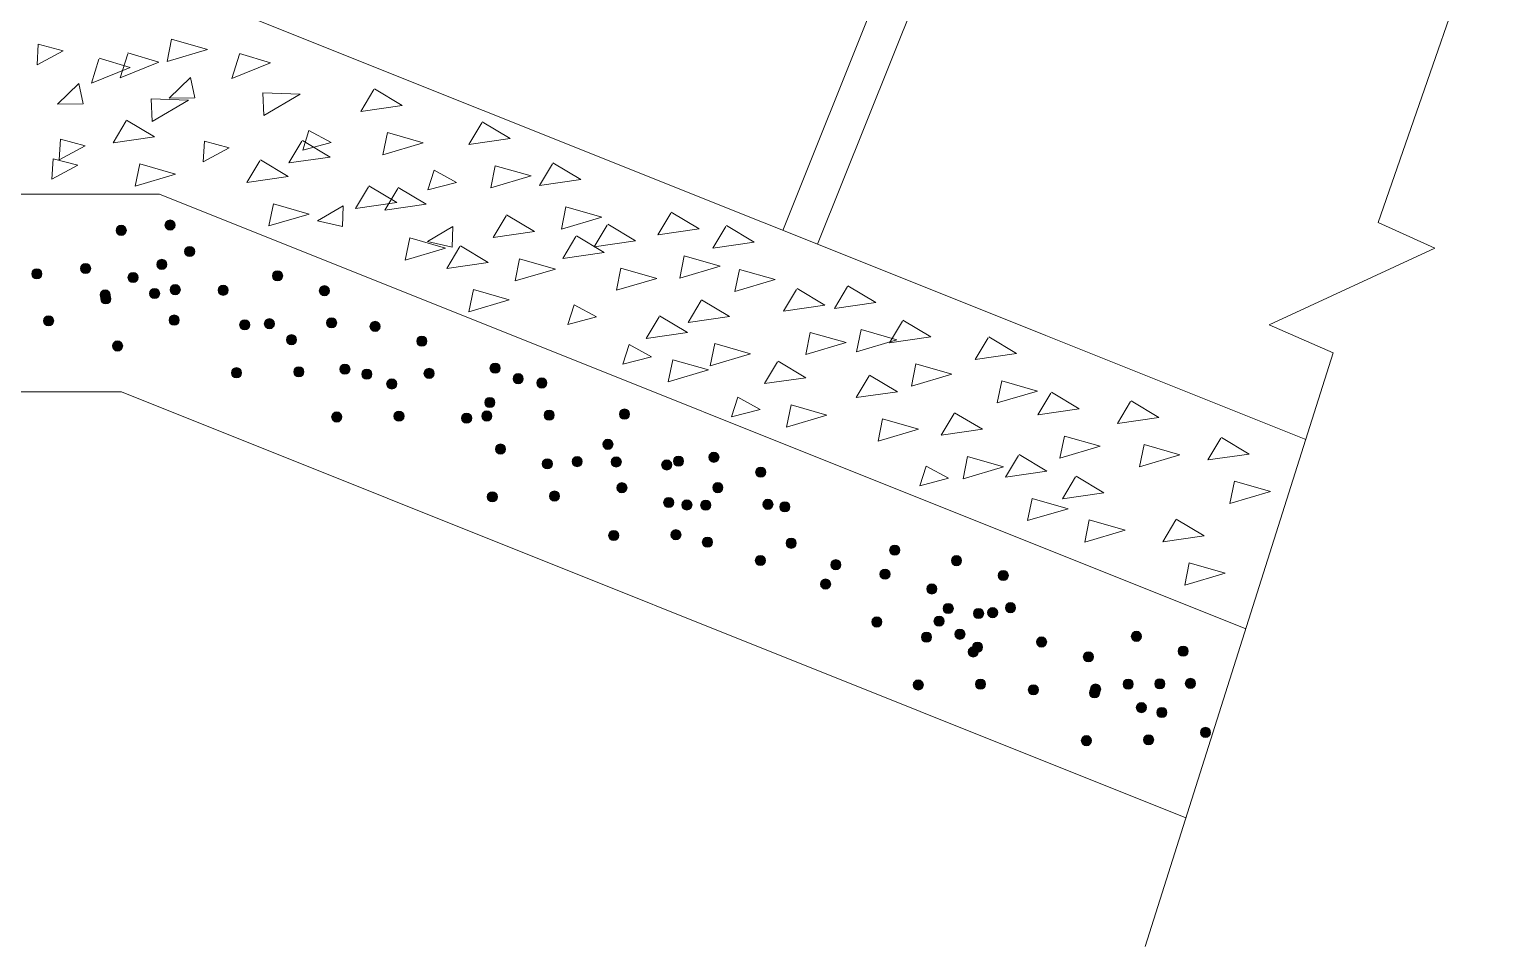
# Model space of a CAD drawing. Header units: inches. Extents: x -885 to 26362, y -28010 to 990.
# Drawn here: x 4202.86 to 4210.33, y -19479.27 to -19474.64 of the extents above; entities that cross this region are included whole.
import ezdxf

# ---------------------------------------------------------------- set-up
doc = ezdxf.new("R2010")
doc.units = ezdxf.units.IN
doc.header["$MEASUREMENT"] = 0
doc.layers.add('LINE', color=7, linetype='Continuous')

msp = doc.modelspace()

# ---------------------------------------------------------------- hatches: boundary and pattern name
at = {"layer": 'LINE', "lineweight": 20, "ltscale": 0.5}
for points in [[(4203.349984, -19475.65437, -1), (4203.298539, -19475.65437, -1)], [(4203.349984, -19475.65437, -1), (4203.298539, -19475.65437, -1)], [(4203.59668, -19475.627469, -1), (4203.545235, -19475.627469, -1)], [(4203.59668, -19475.627469, -1), (4203.545235, -19475.627469, -1)], [(4203.695868, -19475.76152, -1), (4203.644424, -19475.76152, -1)], [(4203.695868, -19475.76152, -1), (4203.644424, -19475.76152, -1)], [(4202.923149, -19475.873984, -1), (4202.871704, -19475.873984, -1)], [(4202.923149, -19475.873984, -1), (4202.871704, -19475.873984, -1)], [(4203.169845, -19475.847083, -1), (4203.1184, -19475.847083, -1)], [(4203.169845, -19475.847083, -1), (4203.1184, -19475.847083, -1)], [(4203.555274, -19475.826357, -1), (4203.503829, -19475.826357, -1)], [(4203.555274, -19475.826357, -1), (4203.503829, -19475.826357, -1)], [(4203.409611, -19475.892483, -1), (4203.358166, -19475.892483, -1)], [(4203.409611, -19475.892483, -1), (4203.358166, -19475.892483, -1)], [(4203.623057, -19475.954232, -1), (4203.571612, -19475.954232, -1)], [(4203.623057, -19475.954232, -1), (4203.571612, -19475.954232, -1)], [(4203.865382, -19475.957327, -1), (4203.813938, -19475.957327, -1)], [(4203.865382, -19475.957327, -1), (4203.813938, -19475.957327, -1)], [(4204.138235, -19475.894828, -1), (4204.09117, -19475.874055, -1)], [(4204.138235, -19475.894828, -1), (4204.09117, -19475.874055, -1)], [(4203.269033, -19475.981133, -1), (4203.217588, -19475.981133, -1)], [(4203.269033, -19475.981133, -1), (4203.217588, -19475.981133, -1)], [(4203.271908, -19476.000745, -1), (4203.220463, -19476.000745, -1)], [(4203.271908, -19476.000745, -1), (4203.220463, -19476.000745, -1)], [(4203.518604, -19475.973844, -1), (4203.467159, -19475.973844, -1)], [(4203.518604, -19475.973844, -1), (4203.467159, -19475.973844, -1)], [(4204.374787, -19475.969831, -1), (4204.327723, -19475.949058, -1)], [(4204.374787, -19475.969831, -1), (4204.327723, -19475.949058, -1)], [(4203.617792, -19476.107894, -1), (4203.566347, -19476.107894, -1)], [(4203.617792, -19476.107894, -1), (4203.566347, -19476.107894, -1)], [(4202.982776, -19476.112096, -1), (4202.931331, -19476.112096, -1)], [(4202.982776, -19476.112096, -1), (4202.931331, -19476.112096, -1)], [(4203.972121, -19476.142583, -1), (4203.925057, -19476.12181, -1)], [(4203.972121, -19476.142583, -1), (4203.925057, -19476.12181, -1)], [(4204.096637, -19476.136742, -1), (4204.049572, -19476.115969, -1)], [(4204.096637, -19476.136742, -1), (4204.049572, -19476.115969, -1)], [(4204.411401, -19476.132518, -1), (4204.364337, -19476.111746, -1)], [(4204.411401, -19476.132518, -1), (4204.364337, -19476.111746, -1)], [(4204.63101, -19476.150099, -1), (4204.583946, -19476.129326, -1)], [(4204.63101, -19476.150099, -1), (4204.583946, -19476.129326, -1)], [(4203.331535, -19476.238857, -1), (4203.28009, -19476.238857, -1)], [(4203.331535, -19476.238857, -1), (4203.28009, -19476.238857, -1)], [(4204.208673, -19476.217587, -1), (4204.161609, -19476.196814, -1)], [(4204.208673, -19476.217587, -1), (4204.161609, -19476.196814, -1)], [(4204.867562, -19476.225102, -1), (4204.820498, -19476.204329, -1)], [(4204.867562, -19476.225102, -1), (4204.820498, -19476.204329, -1)], [(4203.930523, -19476.384498, -1), (4203.883459, -19476.363725, -1)], [(4203.930523, -19476.384498, -1), (4203.883459, -19476.363725, -1)], [(4204.245288, -19476.380274, -1), (4204.198224, -19476.359501, -1)], [(4204.245288, -19476.380274, -1), (4204.198224, -19476.359501, -1)], [(4204.47885, -19476.36624, -1), (4204.431786, -19476.345467, -1)], [(4204.47885, -19476.36624, -1), (4204.431786, -19476.345467, -1)], [(4204.589412, -19476.392013, -1), (4204.542348, -19476.37124, -1)], [(4204.589412, -19476.392013, -1), (4204.542348, -19476.37124, -1)], [(4204.904176, -19476.38779, -1), (4204.857112, -19476.367017, -1)], [(4204.904176, -19476.38779, -1), (4204.857112, -19476.367017, -1)], [(4205.237846, -19476.36128, -1), (4205.190782, -19476.340507, -1)], [(4205.237846, -19476.36128, -1), (4205.190782, -19476.340507, -1)], [(4205.356539, -19476.404986, -1), (4205.305125, -19476.403229, -1)], [(4205.356539, -19476.404986, -1), (4205.305125, -19476.403229, -1)], [(4204.715403, -19476.441243, -1), (4204.668338, -19476.42047, -1)], [(4204.715403, -19476.441243, -1), (4204.668338, -19476.42047, -1)], [(4205.474398, -19476.436283, -1), (4205.427334, -19476.41551, -1)], [(4205.474398, -19476.436283, -1), (4205.427334, -19476.41551, -1)], [(4205.211031, -19476.534636, -1), (4205.163967, -19476.513863, -1)], [(4205.211031, -19476.534636, -1), (4205.163967, -19476.513863, -1)], [(4204.437252, -19476.608154, -1), (4204.390188, -19476.587381, -1)], [(4204.437252, -19476.608154, -1), (4204.390188, -19476.587381, -1)], [(4204.752017, -19476.603931, -1), (4204.704953, -19476.583158, -1)], [(4204.752017, -19476.603931, -1), (4204.704953, -19476.583158, -1)], [(4205.09631, -19476.604887, -1), (4205.044895, -19476.603131, -1)], [(4205.09631, -19476.604887, -1), (4205.044895, -19476.603131, -1)], [(4205.196248, -19476.603194, -1), (4205.149184, -19476.582421, -1)], [(4205.196248, -19476.603194, -1), (4205.149184, -19476.582421, -1)], [(4205.511012, -19476.598971, -1), (4205.463948, -19476.578198, -1)], [(4205.511012, -19476.598971, -1), (4205.463948, -19476.578198, -1)], [(4205.892189, -19476.593429, -1), (4205.845125, -19476.572656, -1)], [(4205.892189, -19476.593429, -1), (4205.845125, -19476.572656, -1)], [(4205.26552, -19476.770115, -1), (4205.218456, -19476.749342, -1)], [(4205.26552, -19476.770115, -1), (4205.218456, -19476.749342, -1)], [(4205.808563, -19476.746311, -1), (4205.761498, -19476.725538, -1)], [(4205.808563, -19476.746311, -1), (4205.761498, -19476.725538, -1)], [(4205.502072, -19476.845118, -1), (4205.455008, -19476.824345, -1)], [(4205.502072, -19476.845118, -1), (4205.455008, -19476.824345, -1)], [(4205.652668, -19476.833673, -1), (4205.605603, -19476.812901, -1)], [(4205.652668, -19476.833673, -1), (4205.605603, -19476.812901, -1)], [(4205.850591, -19476.835343, -1), (4205.803527, -19476.814571, -1)], [(4205.850591, -19476.835343, -1), (4205.803527, -19476.814571, -1)], [(4206.10561, -19476.850591, -1), (4206.058545, -19476.829818, -1)], [(4206.10561, -19476.850591, -1), (4206.058545, -19476.829818, -1)], [(4206.165355, -19476.83112, -1), (4206.118291, -19476.810347, -1)], [(4206.165355, -19476.83112, -1), (4206.118291, -19476.810347, -1)], [(4206.344435, -19476.811925, -1), (4206.297371, -19476.791153, -1)], [(4206.344435, -19476.811925, -1), (4206.297371, -19476.791153, -1)], [(4206.580987, -19476.886929, -1), (4206.533923, -19476.866156, -1)], [(4206.580987, -19476.886929, -1), (4206.533923, -19476.866156, -1)], [(4205.223922, -19477.012029, -1), (4205.176858, -19476.991256, -1)], [(4205.223922, -19477.012029, -1), (4205.176858, -19476.991256, -1)], [(4205.538686, -19477.007805, -1), (4205.491622, -19476.987033, -1)], [(4205.538686, -19477.007805, -1), (4205.491622, -19476.987033, -1)], [(4205.879333, -19476.965489, -1), (4205.832269, -19476.944716, -1)], [(4205.879333, -19476.965489, -1), (4205.832269, -19476.944716, -1)], [(4206.363746, -19476.965331, -1), (4206.316682, -19476.944559, -1)], [(4206.363746, -19476.965331, -1), (4206.316682, -19476.944559, -1)], [(4206.115885, -19477.040492, -1), (4206.068821, -19477.019719, -1)], [(4206.115885, -19477.040492, -1), (4206.068821, -19477.019719, -1)], [(4206.207851, -19477.052694, -1), (4206.160787, -19477.031922, -1)], [(4206.207851, -19477.052694, -1), (4206.160787, -19477.031922, -1)], [(4206.302837, -19477.05384, -1), (4206.255773, -19477.033067, -1)], [(4206.302837, -19477.05384, -1), (4206.255773, -19477.033067, -1)], [(4206.617601, -19477.049616, -1), (4206.570537, -19477.028843, -1)], [(4206.617601, -19477.049616, -1), (4206.570537, -19477.028843, -1)], [(4206.703141, -19477.062266, -1), (4206.656077, -19477.041493, -1)], [(4206.703141, -19477.062266, -1), (4206.656077, -19477.041493, -1)], [(4205.837735, -19477.207403, -1), (4205.790671, -19477.18663, -1)], [(4205.837735, -19477.207403, -1), (4205.790671, -19477.18663, -1)], [(4206.152499, -19477.203179, -1), (4206.105435, -19477.182406, -1)], [(4206.152499, -19477.203179, -1), (4206.105435, -19477.182406, -1)], [(4206.31147, -19477.240775, -1), (4206.264405, -19477.220002, -1)], [(4206.31147, -19477.240775, -1), (4206.264405, -19477.220002, -1)], [(4206.735102, -19477.24636, -1), (4206.688038, -19477.225588, -1)], [(4206.735102, -19477.24636, -1), (4206.688038, -19477.225588, -1)], [(4207.258325, -19477.281287, -1), (4207.211261, -19477.260514, -1)], [(4207.258325, -19477.281287, -1), (4207.211261, -19477.260514, -1)], [(4206.579207, -19477.333723, -1), (4206.532143, -19477.31295, -1)], [(4206.579207, -19477.333723, -1), (4206.532143, -19477.31295, -1)], [(4206.960976, -19477.354893, -1), (4206.913912, -19477.33412, -1)], [(4206.960976, -19477.354893, -1), (4206.913912, -19477.33412, -1)], [(4207.57073, -19477.334292, -1), (4207.523666, -19477.313519, -1)], [(4207.57073, -19477.334292, -1), (4207.523666, -19477.313519, -1)], [(4206.909001, -19477.45245, -1), (4206.861937, -19477.431677, -1)], [(4206.909001, -19477.45245, -1), (4206.861937, -19477.431677, -1)], [(4207.209395, -19477.402328, -1), (4207.162331, -19477.381556, -1)], [(4207.209395, -19477.402328, -1), (4207.162331, -19477.381556, -1)], [(4207.807282, -19477.409295, -1), (4207.760218, -19477.388523, -1)], [(4207.807282, -19477.409295, -1), (4207.760218, -19477.388523, -1)], [(4207.445948, -19477.477332, -1), (4207.398883, -19477.456559, -1)], [(4207.445948, -19477.477332, -1), (4207.398883, -19477.456559, -1)], [(4207.529132, -19477.576206, -1), (4207.482068, -19477.555434, -1)], [(4207.529132, -19477.576206, -1), (4207.482068, -19477.555434, -1)], [(4207.682518, -19477.601417, -1), (4207.635454, -19477.580644, -1)], [(4207.682518, -19477.601417, -1), (4207.635454, -19477.580644, -1)], [(4207.753692, -19477.597165, -1), (4207.706627, -19477.576392, -1)], [(4207.753692, -19477.597165, -1), (4207.706627, -19477.576392, -1)], [(4207.843897, -19477.571983, -1), (4207.796833, -19477.55121, -1)], [(4207.843897, -19477.571983, -1), (4207.796833, -19477.55121, -1)], [(4207.167797, -19477.644243, -1), (4207.120733, -19477.62347, -1)], [(4207.167797, -19477.644243, -1), (4207.120733, -19477.62347, -1)], [(4207.482562, -19477.640019, -1), (4207.435498, -19477.619246, -1)], [(4207.482562, -19477.640019, -1), (4207.435498, -19477.619246, -1)], [(4207.41912, -19477.720656, -1), (4207.372056, -19477.699883, -1)], [(4207.41912, -19477.720656, -1), (4207.372056, -19477.699883, -1)], [(4207.588196, -19477.70632, -1), (4207.541132, -19477.685548, -1)], [(4207.588196, -19477.70632, -1), (4207.541132, -19477.685548, -1)], [(4208.00115, -19477.745435, -1), (4207.954086, -19477.724662, -1)], [(4208.00115, -19477.745435, -1), (4207.954086, -19477.724662, -1)], [(4208.480318, -19477.716873, -1), (4208.433254, -19477.6961, -1)], [(4208.480318, -19477.716873, -1), (4208.433254, -19477.6961, -1)], [(4207.655672, -19477.795659, -1), (4207.608608, -19477.774886, -1)], [(4207.655672, -19477.795659, -1), (4207.608608, -19477.774886, -1)], [(4207.676784, -19477.771451, -1), (4207.62972, -19477.750678, -1)], [(4207.676784, -19477.771451, -1), (4207.62972, -19477.750678, -1)], [(4208.237702, -19477.820438, -1), (4208.190638, -19477.799665, -1)], [(4208.237702, -19477.820438, -1), (4208.190638, -19477.799665, -1)], [(4208.716871, -19477.791877, -1), (4208.669806, -19477.771104, -1)], [(4208.716871, -19477.791877, -1), (4208.669806, -19477.771104, -1)], [(4207.377522, -19477.96257, -1), (4207.330458, -19477.941797, -1)], [(4207.377522, -19477.96257, -1), (4207.330458, -19477.941797, -1)], [(4207.692286, -19477.958346, -1), (4207.645222, -19477.937574, -1)], [(4207.692286, -19477.958346, -1), (4207.645222, -19477.937574, -1)], [(4208.274316, -19477.983126, -1), (4208.227252, -19477.962353, -1)], [(4208.274316, -19477.983126, -1), (4208.227252, -19477.962353, -1)], [(4208.43872, -19477.958788, -1), (4208.391656, -19477.938015, -1)], [(4208.43872, -19477.958788, -1), (4208.391656, -19477.938015, -1)], [(4208.598682, -19477.95711, -1), (4208.551617, -19477.936337, -1)], [(4208.598682, -19477.95711, -1), (4208.551617, -19477.936337, -1)], [(4208.753485, -19477.954564, -1), (4208.706421, -19477.933791, -1)], [(4208.753485, -19477.954564, -1), (4208.706421, -19477.933791, -1)], [(4207.959552, -19477.987349, -1), (4207.912488, -19477.966576, -1)], [(4207.959552, -19477.987349, -1), (4207.912488, -19477.966576, -1)], [(4208.269027, -19478.002228, -1), (4208.221963, -19477.981455, -1)], [(4208.269027, -19478.002228, -1), (4208.221963, -19477.981455, -1)], [(4208.50558, -19478.077231, -1), (4208.458516, -19478.056459, -1)], [(4208.50558, -19478.077231, -1), (4208.458516, -19478.056459, -1)], [(4208.609058, -19478.101467, -1), (4208.561994, -19478.080694, -1)], [(4208.609058, -19478.101467, -1), (4208.561994, -19478.080694, -1)], [(4208.8295, -19478.202147, -1), (4208.782436, -19478.181374, -1)], [(4208.8295, -19478.202147, -1), (4208.782436, -19478.181374, -1)], [(4208.22743, -19478.244142, -1), (4208.180365, -19478.22337, -1)], [(4208.22743, -19478.244142, -1), (4208.180365, -19478.22337, -1)], [(4208.542194, -19478.239919, -1), (4208.49513, -19478.219146, -1)], [(4208.542194, -19478.239919, -1), (4208.49513, -19478.219146, -1)]]:
    msp.add_hatch(color=7, dxfattribs=at).paths.add_polyline_path(points)

# ---------------------------------------------------------------- linework, layer by layer
at = {"layer": 'LINE', "color": 7, "lineweight": 20, "ltscale": 0.5}
for p, q in [((4207.575187, -19473.391069), (4206.669742, -19475.654682)), ((4207.575187, -19473.391069), (4206.669742, -19475.654682)), ((4207.750515, -19473.4612), (4206.84507, -19475.724813)), ((4207.750515, -19473.4612), (4206.84507, -19475.724813)), ((4207.994945, -19476.184764), (4203.352562, -19474.32781)), ((4207.994945, -19476.184764), (4203.352562, -19474.32781)), ((4202.898466, -19474.817913), (4202.904734, -19474.713664)), ((4202.898466, -19474.817913), (4202.904734, -19474.713664)), ((4202.904734, -19474.713664), (4203.029897, -19474.746177)), ((4202.904734, -19474.713664), (4203.029897, -19474.746177)), ((4203.55588, -19474.800311), (4203.578586, -19474.687925)), ((4203.55588, -19474.800311), (4203.578586, -19474.687925)), ((4203.578586, -19474.687925), (4203.759917, -19474.739876)), ((4203.578586, -19474.687925), (4203.759917, -19474.739876)), ((4203.029897, -19474.746177), (4202.898466, -19474.817913)), ((4203.029897, -19474.746177), (4202.898466, -19474.817913)), ((4203.210512, -19474.788402), (4203.173048, -19474.910892)), ((4203.210512, -19474.788402), (4203.173048, -19474.910892)), ((4203.368791, -19474.831756), (4203.211926, -19474.783778)), ((4203.368791, -19474.831756), (4203.211926, -19474.783778)), ((4203.356773, -19474.761351), (4203.319308, -19474.883842)), ((4203.356773, -19474.761351), (4203.319308, -19474.883842)), ((4203.319308, -19474.883842), (4203.515052, -19474.804705)), ((4203.319308, -19474.883842), (4203.515052, -19474.804705)), ((4203.515052, -19474.804705), (4203.358187, -19474.756727)), ((4203.515052, -19474.804705), (4203.358187, -19474.756727)), ((4203.759917, -19474.739876), (4203.55588, -19474.800311)), ((4203.759917, -19474.739876), (4203.55588, -19474.800311)), ((4203.921407, -19474.764628), (4203.883943, -19474.887118)), ((4203.921407, -19474.764628), (4203.883943, -19474.887118)), ((4203.883943, -19474.887118), (4204.079687, -19474.807982)), ((4203.883943, -19474.887118), (4204.079687, -19474.807982)), ((4204.079687, -19474.807982), (4203.922822, -19474.760004)), ((4204.079687, -19474.807982), (4203.922822, -19474.760004)), ((4203.173048, -19474.910892), (4203.368791, -19474.831756)), ((4203.173048, -19474.910892), (4203.368791, -19474.831756)), ((4203.566314, -19474.986737), (4203.673624, -19474.882312)), ((4203.566314, -19474.986737), (4203.673624, -19474.882312)), ((4203.673624, -19474.882312), (4203.695609, -19474.98441)), ((4203.673624, -19474.882312), (4203.695609, -19474.98441)), ((4203.001679, -19475.016937), (4203.108989, -19474.912511)), ((4203.001679, -19475.016937), (4203.108989, -19474.912511)), ((4203.108989, -19474.912511), (4203.130974, -19475.014609)), ((4203.108989, -19474.912511), (4203.130974, -19475.014609)), ((4204.039884, -19474.959169), (4204.228379, -19474.966199)), ((4204.044743, -19475.073723), (4204.039884, -19474.959169)), ((4204.039884, -19474.959169), (4204.228379, -19474.966199)), ((4204.044743, -19475.073723), (4204.039884, -19474.959169)), ((4204.601814, -19474.943054), (4204.536115, -19475.053014)), ((4204.601814, -19474.943054), (4204.536115, -19475.053014)), ((4204.745112, -19475.023039), (4204.604294, -19474.938904)), ((4204.745112, -19475.023039), (4204.604294, -19474.938904)), ((4203.130974, -19475.014609), (4203.001679, -19475.016937)), ((4203.130974, -19475.014609), (4203.001679, -19475.016937)), ((4203.480108, -19475.103923), (4203.475249, -19474.989369)), ((4203.475249, -19474.989369), (4203.663744, -19474.996399)), ((4203.480108, -19475.103923), (4203.475249, -19474.989369)), ((4203.475249, -19474.989369), (4203.663744, -19474.996399)), ((4203.663744, -19474.996399), (4203.480108, -19475.103923)), ((4203.663744, -19474.996399), (4203.480108, -19475.103923)), ((4203.695609, -19474.98441), (4203.566314, -19474.986737)), ((4203.695609, -19474.98441), (4203.566314, -19474.986737)), ((4204.228379, -19474.966199), (4204.044743, -19475.073723)), ((4204.228379, -19474.966199), (4204.044743, -19475.073723)), ((4204.536115, -19475.053014), (4204.745112, -19475.023039)), ((4204.536115, -19475.053014), (4204.745112, -19475.023039)), ((4203.34916, -19475.101339), (4203.283462, -19475.211299)), ((4203.34916, -19475.101339), (4203.283462, -19475.211299)), ((4203.492458, -19475.181325), (4203.35164, -19475.097189)), ((4203.492458, -19475.181325), (4203.35164, -19475.097189)), ((4205.147059, -19475.110304), (4205.08136, -19475.220264)), ((4205.147059, -19475.110304), (4205.08136, -19475.220264)), ((4205.290356, -19475.190289), (4205.149539, -19475.106153)), ((4205.290356, -19475.190289), (4205.149539, -19475.106153)), ((4203.283462, -19475.211299), (4203.492458, -19475.181325)), ((4203.283462, -19475.211299), (4203.492458, -19475.181325)), ((4204.241639, -19475.248739), (4204.272682, -19475.149021)), ((4204.241639, -19475.248739), (4204.272682, -19475.149021)), ((4204.272682, -19475.149021), (4204.386421, -19475.210552)), ((4204.272682, -19475.149021), (4204.386421, -19475.210552)), ((4204.647566, -19475.272688), (4204.670272, -19475.160302)), ((4204.647566, -19475.272688), (4204.670272, -19475.160302)), ((4204.670272, -19475.160302), (4204.851603, -19475.212253)), ((4204.670272, -19475.160302), (4204.851603, -19475.212253)), ((4203.011132, -19475.298453), (4203.0174, -19475.194203)), ((4203.011132, -19475.298453), (4203.0174, -19475.194203)), ((4203.142563, -19475.226716), (4203.011132, -19475.298453)), ((4203.142563, -19475.226716), (4203.011132, -19475.298453)), ((4203.0174, -19475.194203), (4203.142563, -19475.226716)), ((4203.0174, -19475.194203), (4203.142563, -19475.226716)), ((4203.738341, -19475.308678), (4203.744609, -19475.204428)), ((4203.738341, -19475.308678), (4203.744609, -19475.204428)), ((4203.869772, -19475.236941), (4203.738341, -19475.308678)), ((4203.869772, -19475.236941), (4203.738341, -19475.308678)), ((4203.744609, -19475.204428), (4203.869772, -19475.236941)), ((4203.744609, -19475.204428), (4203.869772, -19475.236941)), ((4204.237467, -19475.203827), (4204.171768, -19475.313787)), ((4204.237467, -19475.203827), (4204.171768, -19475.313787)), ((4204.380765, -19475.283812), (4204.239947, -19475.199676)), ((4204.380765, -19475.283812), (4204.239947, -19475.199676)), ((4204.386421, -19475.210552), (4204.241639, -19475.248739)), ((4204.386421, -19475.210552), (4204.241639, -19475.248739)), ((4204.851603, -19475.212253), (4204.647566, -19475.272688)), ((4204.851603, -19475.212253), (4204.647566, -19475.272688)), ((4205.08136, -19475.220264), (4205.290356, -19475.190289)), ((4205.08136, -19475.220264), (4205.290356, -19475.190289)), ((4202.973639, -19475.396436), (4202.979907, -19475.292186)), ((4202.973639, -19475.396436), (4202.979907, -19475.292186)), ((4203.10507, -19475.324699), (4202.973639, -19475.396436)), ((4203.10507, -19475.324699), (4202.973639, -19475.396436)), ((4202.979907, -19475.292186), (4203.10507, -19475.324699)), ((4202.979907, -19475.292186), (4203.10507, -19475.324699)), ((4203.394912, -19475.430973), (4203.417618, -19475.318587)), ((4203.394912, -19475.430973), (4203.417618, -19475.318587)), ((4203.417618, -19475.318587), (4203.59895, -19475.370538)), ((4203.417618, -19475.318587), (4203.59895, -19475.370538)), ((4204.025344, -19475.30268), (4203.959645, -19475.41264)), ((4204.025344, -19475.30268), (4203.959645, -19475.41264)), ((4204.168642, -19475.382665), (4204.027824, -19475.298529)), ((4204.168642, -19475.382665), (4204.027824, -19475.298529)), ((4204.171768, -19475.313787), (4204.380765, -19475.283812)), ((4204.171768, -19475.313787), (4204.380765, -19475.283812)), ((4205.19281, -19475.439938), (4205.215517, -19475.327552)), ((4205.19281, -19475.439938), (4205.215517, -19475.327552)), ((4205.215517, -19475.327552), (4205.396848, -19475.379503)), ((4205.215517, -19475.327552), (4205.396848, -19475.379503)), ((4205.504325, -19475.317997), (4205.438626, -19475.427956)), ((4205.504325, -19475.317997), (4205.438626, -19475.427956)), ((4205.647623, -19475.397982), (4205.506805, -19475.313846)), ((4205.647623, -19475.397982), (4205.506805, -19475.313846)), ((4203.59895, -19475.370538), (4203.394912, -19475.430973)), ((4203.59895, -19475.370538), (4203.394912, -19475.430973)), ((4203.959645, -19475.41264), (4204.168642, -19475.382665)), ((4203.959645, -19475.41264), (4204.168642, -19475.382665)), ((4204.875124, -19475.450053), (4204.906167, -19475.350335)), ((4204.875124, -19475.450053), (4204.906167, -19475.350335)), ((4204.906167, -19475.350335), (4205.019906, -19475.411867)), ((4204.906167, -19475.350335), (4205.019906, -19475.411867)), ((4205.396848, -19475.379503), (4205.19281, -19475.439938)), ((4205.396848, -19475.379503), (4205.19281, -19475.439938)), ((4205.438626, -19475.427956), (4205.647623, -19475.397982)), ((4205.438626, -19475.427956), (4205.647623, -19475.397982)), ((4203.517596, -19475.470857), (4187.787646, -19475.470857)), ((4203.517596, -19475.470857), (4187.787646, -19475.470857)), ((4209.009873, -19477.667768), (4203.517596, -19475.470857)), ((4209.009873, -19477.667768), (4203.517596, -19475.470857)), ((4204.574138, -19475.433587), (4204.508439, -19475.543547)), ((4204.574138, -19475.433587), (4204.508439, -19475.543547)), ((4204.717436, -19475.513573), (4204.576618, -19475.429437)), ((4204.717436, -19475.513573), (4204.576618, -19475.429437)), ((4204.722622, -19475.442338), (4204.656923, -19475.552298)), ((4204.722622, -19475.442338), (4204.656923, -19475.552298)), ((4204.865919, -19475.522323), (4204.725102, -19475.438187)), ((4204.865919, -19475.522323), (4204.725102, -19475.438187)), ((4205.019906, -19475.411867), (4204.875124, -19475.450053)), ((4205.019906, -19475.411867), (4204.875124, -19475.450053)), ((4204.071096, -19475.632313), (4204.093802, -19475.519927)), ((4204.071096, -19475.632313), (4204.093802, -19475.519927)), ((4204.093802, -19475.519927), (4204.275133, -19475.571879)), ((4204.093802, -19475.519927), (4204.275133, -19475.571879)), ((4204.316666, -19475.605483), (4204.445856, -19475.529784)), ((4204.316666, -19475.605483), (4204.445856, -19475.529784)), ((4204.445856, -19475.529784), (4204.442759, -19475.634176)), ((4204.445856, -19475.529784), (4204.442759, -19475.634176)), ((4204.508439, -19475.543547), (4204.717436, -19475.513573)), ((4204.508439, -19475.543547), (4204.717436, -19475.513573)), ((4204.656923, -19475.552298), (4204.865919, -19475.522323)), ((4204.656923, -19475.552298), (4204.865919, -19475.522323)), ((4205.550077, -19475.64763), (4205.572783, -19475.535244)), ((4205.550077, -19475.64763), (4205.572783, -19475.535244)), ((4205.572783, -19475.535244), (4205.754114, -19475.587195)), ((4205.572783, -19475.535244), (4205.754114, -19475.587195)), ((4204.275133, -19475.571879), (4204.071096, -19475.632313)), ((4204.275133, -19475.571879), (4204.071096, -19475.632313)), ((4204.442759, -19475.634176), (4204.316666, -19475.605483)), ((4204.442759, -19475.634176), (4204.316666, -19475.605483)), ((4205.270053, -19475.580692), (4205.204354, -19475.690652)), ((4205.270053, -19475.580692), (4205.204354, -19475.690652)), ((4205.413351, -19475.660677), (4205.272533, -19475.576541)), ((4205.413351, -19475.660677), (4205.272533, -19475.576541)), ((4205.754114, -19475.587195), (4205.550077, -19475.64763)), ((4205.754114, -19475.587195), (4205.550077, -19475.64763)), ((4205.781819, -19475.627809), (4205.716121, -19475.737769)), ((4205.781819, -19475.627809), (4205.716121, -19475.737769)), ((4205.925117, -19475.707794), (4205.784299, -19475.623658)), ((4205.925117, -19475.707794), (4205.784299, -19475.623658)), ((4206.102448, -19475.566734), (4206.036749, -19475.676694)), ((4206.102448, -19475.566734), (4206.036749, -19475.676694)), ((4206.245745, -19475.646719), (4206.104928, -19475.562584)), ((4206.245745, -19475.646719), (4206.104928, -19475.562584)), ((4206.524664, -19475.714343), (4206.383846, -19475.630207)), ((4206.524664, -19475.714343), (4206.383846, -19475.630207)), ((4204.760359, -19475.804474), (4204.783065, -19475.692088)), ((4204.760359, -19475.804474), (4204.783065, -19475.692088)), ((4204.783065, -19475.692088), (4204.964397, -19475.744039)), ((4204.783065, -19475.692088), (4204.964397, -19475.744039)), ((4204.872112, -19475.711334), (4205.001302, -19475.635635)), ((4204.872112, -19475.711334), (4205.001302, -19475.635635)), ((4205.001302, -19475.635635), (4204.998205, -19475.740027)), ((4205.001302, -19475.635635), (4204.998205, -19475.740027)), ((4205.204354, -19475.690652), (4205.413351, -19475.660677)), ((4205.204354, -19475.690652), (4205.413351, -19475.660677)), ((4205.623005, -19475.686253), (4205.557306, -19475.796212)), ((4205.623005, -19475.686253), (4205.557306, -19475.796212)), ((4205.766303, -19475.766238), (4205.625485, -19475.682102)), ((4205.766303, -19475.766238), (4205.625485, -19475.682102)), ((4205.716121, -19475.737769), (4205.925117, -19475.707794)), ((4205.716121, -19475.737769), (4205.925117, -19475.707794)), ((4206.036749, -19475.676694), (4206.245745, -19475.646719)), ((4206.036749, -19475.676694), (4206.245745, -19475.646719)), ((4206.381366, -19475.634358), (4206.315667, -19475.744317)), ((4206.381366, -19475.634358), (4206.315667, -19475.744317)), ((4204.964397, -19475.744039), (4204.760359, -19475.804474)), ((4204.964397, -19475.744039), (4204.760359, -19475.804474)), ((4204.998205, -19475.740027), (4204.872112, -19475.711334)), ((4204.998205, -19475.740027), (4204.872112, -19475.711334)), ((4205.036403, -19475.736505), (4204.970704, -19475.846465)), ((4205.036403, -19475.736505), (4204.970704, -19475.846465)), ((4205.1797, -19475.81649), (4205.038883, -19475.732354)), ((4205.1797, -19475.81649), (4205.038883, -19475.732354)), ((4205.557306, -19475.796212), (4205.766303, -19475.766238)), ((4205.557306, -19475.796212), (4205.766303, -19475.766238)), ((4206.315667, -19475.744317), (4206.524664, -19475.714343)), ((4206.315667, -19475.744317), (4206.524664, -19475.714343)), ((4209.312963, -19476.711971), (4206.84507, -19475.724813)), ((4209.312963, -19476.711971), (4206.84507, -19475.724813)), ((4204.970704, -19475.846465), (4205.1797, -19475.81649)), ((4204.970704, -19475.846465), (4205.1797, -19475.81649)), ((4205.315805, -19475.910325), (4205.338511, -19475.797939)), ((4205.315805, -19475.910325), (4205.338511, -19475.797939)), ((4205.519842, -19475.849891), (4205.315805, -19475.910325)), ((4205.519842, -19475.849891), (4205.315805, -19475.910325)), ((4205.338511, -19475.797939), (4205.519842, -19475.849891)), ((4205.338511, -19475.797939), (4205.519842, -19475.849891)), ((4205.827571, -19475.957442), (4205.850277, -19475.845056)), ((4205.827571, -19475.957442), (4205.850277, -19475.845056)), ((4205.850277, -19475.845056), (4206.031609, -19475.897008)), ((4205.850277, -19475.845056), (4206.031609, -19475.897008)), ((4206.148199, -19475.896368), (4206.170906, -19475.783982)), ((4206.148199, -19475.896368), (4206.170906, -19475.783982)), ((4206.352237, -19475.835933), (4206.148199, -19475.896368)), ((4206.352237, -19475.835933), (4206.148199, -19475.896368)), ((4206.170906, -19475.783982), (4206.352237, -19475.835933)), ((4206.170906, -19475.783982), (4206.352237, -19475.835933)), ((4206.427118, -19475.963991), (4206.449824, -19475.851605)), ((4206.427118, -19475.963991), (4206.449824, -19475.851605)), ((4206.449824, -19475.851605), (4206.631156, -19475.903556)), ((4206.449824, -19475.851605), (4206.631156, -19475.903556)), ((4206.031609, -19475.897008), (4205.827571, -19475.957442)), ((4206.031609, -19475.897008), (4205.827571, -19475.957442)), ((4206.631156, -19475.903556), (4206.427118, -19475.963991)), ((4206.631156, -19475.903556), (4206.427118, -19475.963991)), ((4205.082155, -19476.066138), (4205.104861, -19475.953752)), ((4205.082155, -19476.066138), (4205.104861, -19475.953752)), ((4205.286192, -19476.005704), (4205.082155, -19476.066138)), ((4205.286192, -19476.005704), (4205.082155, -19476.066138)), ((4205.104861, -19475.953752), (4205.286192, -19476.005704)), ((4205.104861, -19475.953752), (4205.286192, -19476.005704)), ((4206.399478, -19476.089367), (4206.258661, -19476.005231)), ((4206.399478, -19476.089367), (4206.258661, -19476.005231)), ((4206.739089, -19475.952637), (4206.67339, -19476.062596)), ((4206.739089, -19475.952637), (4206.67339, -19476.062596)), ((4206.882386, -19476.032622), (4206.741569, -19475.948486)), ((4206.882386, -19476.032622), (4206.741569, -19475.948486)), ((4206.996184, -19475.938745), (4206.930485, -19476.048705)), ((4206.996184, -19475.938745), (4206.930485, -19476.048705)), ((4207.139482, -19476.01873), (4206.998664, -19475.934594)), ((4207.139482, -19476.01873), (4206.998664, -19475.934594)), ((4205.583032, -19476.130063), (4205.614076, -19476.030345)), ((4205.583032, -19476.130063), (4205.614076, -19476.030345)), ((4205.614076, -19476.030345), (4205.727815, -19476.091877)), ((4205.614076, -19476.030345), (4205.727815, -19476.091877)), ((4206.256181, -19476.009382), (4206.190482, -19476.119342)), ((4206.256181, -19476.009382), (4206.190482, -19476.119342)), ((4206.67339, -19476.062596), (4206.882386, -19476.032622)), ((4206.67339, -19476.062596), (4206.882386, -19476.032622)), ((4206.930485, -19476.048705), (4207.139482, -19476.01873)), ((4206.930485, -19476.048705), (4207.139482, -19476.01873)), ((4205.727815, -19476.091877), (4205.583032, -19476.130063)), ((4205.727815, -19476.091877), (4205.583032, -19476.130063)), ((4206.043986, -19476.090925), (4205.978287, -19476.200884)), ((4206.043986, -19476.090925), (4205.978287, -19476.200884)), ((4206.187284, -19476.17091), (4206.046466, -19476.086774)), ((4206.187284, -19476.17091), (4206.046466, -19476.086774)), ((4206.190482, -19476.119342), (4206.399478, -19476.089367)), ((4206.190482, -19476.119342), (4206.399478, -19476.089367)), ((4207.041936, -19476.268378), (4207.064642, -19476.155992)), ((4207.041936, -19476.268378), (4207.064642, -19476.155992)), ((4207.064642, -19476.155992), (4207.245973, -19476.207943)), ((4207.064642, -19476.155992), (4207.245973, -19476.207943)), ((4207.273678, -19476.112653), (4207.207979, -19476.222613)), ((4207.273678, -19476.112653), (4207.207979, -19476.222613)), ((4207.416976, -19476.192638), (4207.276158, -19476.108502)), ((4207.416976, -19476.192638), (4207.276158, -19476.108502)), ((4205.860526, -19476.331152), (4205.89157, -19476.231434)), ((4205.860526, -19476.331152), (4205.89157, -19476.231434)), ((4205.89157, -19476.231434), (4206.005309, -19476.292966)), ((4205.89157, -19476.231434), (4206.005309, -19476.292966)), ((4205.978287, -19476.200884), (4206.187284, -19476.17091)), ((4205.978287, -19476.200884), (4206.187284, -19476.17091)), ((4206.301932, -19476.339016), (4206.324639, -19476.22663)), ((4206.301932, -19476.339016), (4206.324639, -19476.22663)), ((4206.324639, -19476.22663), (4206.50597, -19476.278581)), ((4206.324639, -19476.22663), (4206.50597, -19476.278581)), ((4206.784841, -19476.28227), (4206.807547, -19476.169884)), ((4206.784841, -19476.28227), (4206.807547, -19476.169884)), ((4206.988878, -19476.221835), (4206.784841, -19476.28227)), ((4206.988878, -19476.221835), (4206.784841, -19476.28227)), ((4206.807547, -19476.169884), (4206.988878, -19476.221835)), ((4206.807547, -19476.169884), (4206.988878, -19476.221835)), ((4207.245973, -19476.207943), (4207.041936, -19476.268378)), ((4207.245973, -19476.207943), (4207.041936, -19476.268378)), ((4207.207979, -19476.222613), (4207.416976, -19476.192638)), ((4207.207979, -19476.222613), (4207.416976, -19476.192638)), ((4207.70764, -19476.197209), (4207.641941, -19476.307169)), ((4207.70764, -19476.197209), (4207.641941, -19476.307169)), ((4207.850938, -19476.277195), (4207.71012, -19476.193059)), ((4207.850938, -19476.277195), (4207.71012, -19476.193059)), ((4206.005309, -19476.292966), (4205.860526, -19476.331152)), ((4206.005309, -19476.292966), (4205.860526, -19476.331152)), ((4206.50597, -19476.278581), (4206.301932, -19476.339016)), ((4206.50597, -19476.278581), (4206.301932, -19476.339016)), ((4207.641941, -19476.307169), (4207.850938, -19476.277195)), ((4207.641941, -19476.307169), (4207.850938, -19476.277195)), ((4206.089738, -19476.420558), (4206.112444, -19476.308172)), ((4206.089738, -19476.420558), (4206.112444, -19476.308172)), ((4206.293775, -19476.360123), (4206.089738, -19476.420558)), ((4206.293775, -19476.360123), (4206.089738, -19476.420558)), ((4206.112444, -19476.308172), (4206.293775, -19476.360123)), ((4206.112444, -19476.308172), (4206.293775, -19476.360123)), ((4206.642507, -19476.319194), (4206.576808, -19476.429154)), ((4206.642507, -19476.319194), (4206.576808, -19476.429154)), ((4206.785805, -19476.39918), (4206.644987, -19476.315044)), ((4206.785805, -19476.39918), (4206.644987, -19476.315044)), ((4207.31943, -19476.442286), (4207.342136, -19476.3299)), ((4207.31943, -19476.442286), (4207.342136, -19476.3299)), ((4207.342136, -19476.3299), (4207.523467, -19476.381851)), ((4207.342136, -19476.3299), (4207.523467, -19476.381851)), ((4206.576808, -19476.429154), (4206.785805, -19476.39918)), ((4206.576808, -19476.429154), (4206.785805, -19476.39918)), ((4207.105017, -19476.389832), (4207.039318, -19476.499792)), ((4207.105017, -19476.389832), (4207.039318, -19476.499792)), ((4207.248314, -19476.469817), (4207.107496, -19476.385681)), ((4207.248314, -19476.469817), (4207.107496, -19476.385681)), ((4207.523467, -19476.381851), (4207.31943, -19476.442286)), ((4207.523467, -19476.381851), (4207.31943, -19476.442286)), ((4207.753392, -19476.526843), (4207.776098, -19476.414457)), ((4207.753392, -19476.526843), (4207.776098, -19476.414457)), ((4207.776098, -19476.414457), (4207.95743, -19476.466408)), ((4207.776098, -19476.414457), (4207.95743, -19476.466408)), ((4203.325014, -19476.470857), (4187.787646, -19476.470857)), ((4203.325014, -19476.470857), (4187.787646, -19476.470857)), ((4208.706783, -19478.623564), (4203.325014, -19476.470857)), ((4208.706783, -19478.623564), (4203.325014, -19476.470857)), ((4206.410045, -19476.59748), (4206.441088, -19476.497763)), ((4206.410045, -19476.59748), (4206.441088, -19476.497763)), ((4206.441088, -19476.497763), (4206.554827, -19476.559294)), ((4206.441088, -19476.497763), (4206.554827, -19476.559294)), ((4207.039318, -19476.499792), (4207.248314, -19476.469817)), ((4207.039318, -19476.499792), (4207.248314, -19476.469817)), ((4207.95743, -19476.466408), (4207.753392, -19476.526843)), ((4207.95743, -19476.466408), (4207.753392, -19476.526843)), ((4208.024565, -19476.4768), (4207.958866, -19476.586759)), ((4208.024565, -19476.4768), (4207.958866, -19476.586759)), ((4208.167863, -19476.556785), (4208.027045, -19476.472649)), ((4208.167863, -19476.556785), (4208.027045, -19476.472649)), ((4208.427188, -19476.520283), (4208.361489, -19476.630243)), ((4208.427188, -19476.520283), (4208.361489, -19476.630243)), ((4208.570485, -19476.600269), (4208.429668, -19476.516133)), ((4208.570485, -19476.600269), (4208.429668, -19476.516133)), ((4206.554827, -19476.559294), (4206.410045, -19476.59748)), ((4206.554827, -19476.559294), (4206.410045, -19476.59748)), ((4206.688259, -19476.648828), (4206.710965, -19476.536442)), ((4206.688259, -19476.648828), (4206.710965, -19476.536442)), ((4206.892296, -19476.588393), (4206.688259, -19476.648828)), ((4206.892296, -19476.588393), (4206.688259, -19476.648828)), ((4206.710965, -19476.536442), (4206.892296, -19476.588393)), ((4206.710965, -19476.536442), (4206.892296, -19476.588393)), ((4207.534876, -19476.58007), (4207.469177, -19476.69003)), ((4207.534876, -19476.58007), (4207.469177, -19476.69003)), ((4207.678174, -19476.660056), (4207.537356, -19476.57592)), ((4207.678174, -19476.660056), (4207.537356, -19476.57592)), ((4207.958866, -19476.586759), (4208.167863, -19476.556785)), ((4207.958866, -19476.586759), (4208.167863, -19476.556785)), ((4208.361489, -19476.630243), (4208.570485, -19476.600269)), ((4208.361489, -19476.630243), (4208.570485, -19476.600269)), ((4207.150768, -19476.719465), (4207.173474, -19476.607079)), ((4207.150768, -19476.719465), (4207.173474, -19476.607079)), ((4207.354806, -19476.65903), (4207.150768, -19476.719465)), ((4207.354806, -19476.65903), (4207.150768, -19476.719465)), ((4207.173474, -19476.607079), (4207.354806, -19476.65903)), ((4207.173474, -19476.607079), (4207.354806, -19476.65903)), ((4207.469177, -19476.69003), (4207.678174, -19476.660056)), ((4207.469177, -19476.69003), (4207.678174, -19476.660056)), ((4208.070317, -19476.806433), (4208.093023, -19476.694047)), ((4208.070317, -19476.806433), (4208.093023, -19476.694047)), ((4208.274354, -19476.745998), (4208.070317, -19476.806433)), ((4208.274354, -19476.745998), (4208.070317, -19476.806433)), ((4208.093023, -19476.694047), (4208.274354, -19476.745998)), ((4208.093023, -19476.694047), (4208.274354, -19476.745998)), ((4208.47294, -19476.849917), (4208.495646, -19476.737531)), ((4208.47294, -19476.849917), (4208.495646, -19476.737531)), ((4208.495646, -19476.737531), (4208.676977, -19476.789482)), ((4208.495646, -19476.737531), (4208.676977, -19476.789482)), ((4208.884284, -19476.705069), (4208.818585, -19476.815029)), ((4208.884284, -19476.705069), (4208.818585, -19476.815029)), ((4209.027582, -19476.785055), (4208.886764, -19476.700919)), ((4209.027582, -19476.785055), (4208.886764, -19476.700919)), ((4207.580628, -19476.909704), (4207.603334, -19476.797318)), ((4207.580628, -19476.909704), (4207.603334, -19476.797318)), ((4207.603334, -19476.797318), (4207.784665, -19476.849269)), ((4207.603334, -19476.797318), (4207.784665, -19476.849269)), ((4207.861316, -19476.792037), (4207.795617, -19476.901997)), ((4207.861316, -19476.792037), (4207.795617, -19476.901997)), ((4208.004614, -19476.872022), (4207.863796, -19476.787886)), ((4208.004614, -19476.872022), (4207.863796, -19476.787886)), ((4208.676977, -19476.789482), (4208.47294, -19476.849917)), ((4208.676977, -19476.789482), (4208.47294, -19476.849917)), ((4208.818585, -19476.815029), (4209.027582, -19476.785055)), ((4208.818585, -19476.815029), (4209.027582, -19476.785055)), ((4207.362243, -19476.945324), (4207.393286, -19476.845606)), ((4207.362243, -19476.945324), (4207.393286, -19476.845606)), ((4207.393286, -19476.845606), (4207.507026, -19476.907138)), ((4207.393286, -19476.845606), (4207.507026, -19476.907138)), ((4207.784665, -19476.849269), (4207.580628, -19476.909704)), ((4207.784665, -19476.849269), (4207.580628, -19476.909704)), ((4207.795617, -19476.901997), (4208.004614, -19476.872022)), ((4207.795617, -19476.901997), (4208.004614, -19476.872022)), ((4208.149694, -19476.900733), (4208.083995, -19477.010693)), ((4208.149694, -19476.900733), (4208.083995, -19477.010693)), ((4208.292991, -19476.980718), (4208.152174, -19476.896582)), ((4208.292991, -19476.980718), (4208.152174, -19476.896582)), ((4207.507026, -19476.907138), (4207.362243, -19476.945324)), ((4207.507026, -19476.907138), (4207.362243, -19476.945324)), ((4208.930036, -19477.034703), (4208.952742, -19476.922317)), ((4208.930036, -19477.034703), (4208.952742, -19476.922317)), ((4209.134073, -19476.974268), (4208.930036, -19477.034703)), ((4209.134073, -19476.974268), (4208.930036, -19477.034703)), ((4208.952742, -19476.922317), (4209.134073, -19476.974268)), ((4208.952742, -19476.922317), (4209.134073, -19476.974268)), ((4207.907068, -19477.121671), (4207.929774, -19477.009285)), ((4207.907068, -19477.121671), (4207.929774, -19477.009285)), ((4207.929774, -19477.009285), (4208.111105, -19477.061236)), ((4207.929774, -19477.009285), (4208.111105, -19477.061236)), ((4208.083995, -19477.010693), (4208.292991, -19476.980718)), ((4208.083995, -19477.010693), (4208.292991, -19476.980718)), ((4208.111105, -19477.061236), (4207.907068, -19477.121671)), ((4208.111105, -19477.061236), (4207.907068, -19477.121671)), ((4208.195445, -19477.230367), (4208.218152, -19477.117981)), ((4208.195445, -19477.230367), (4208.218152, -19477.117981)), ((4208.218152, -19477.117981), (4208.399483, -19477.169932)), ((4208.218152, -19477.117981), (4208.399483, -19477.169932)), ((4208.655736, -19477.118153), (4208.590037, -19477.228112)), ((4208.655736, -19477.118153), (4208.590037, -19477.228112)), ((4208.799034, -19477.198138), (4208.658216, -19477.114002)), ((4208.799034, -19477.198138), (4208.658216, -19477.114002)), ((4208.399483, -19477.169932), (4208.195445, -19477.230367)), ((4208.399483, -19477.169932), (4208.195445, -19477.230367)), ((4208.590037, -19477.228112), (4208.799034, -19477.198138)), ((4208.590037, -19477.228112), (4208.799034, -19477.198138)), ((4208.701488, -19477.447786), (4208.724194, -19477.3354)), ((4208.701488, -19477.447786), (4208.724194, -19477.3354)), ((4208.724194, -19477.3354), (4208.905525, -19477.387351)), ((4208.724194, -19477.3354), (4208.905525, -19477.387351)), ((4208.905525, -19477.387351), (4208.701488, -19477.447786)), ((4208.905525, -19477.387351), (4208.701488, -19477.447786))]:
    msp.add_line(p, q, dxfattribs=at)
msp.add_lwpolyline([(4210.327916, -19473.745937), (4209.68005, -19475.615442), (4209.965521, -19475.744771), (4209.127341, -19476.132481), (4209.452025, -19476.273438), (4208.500557, -19479.273897)], dxfattribs=at)
msp.add_lwpolyline([(4210.327916, -19473.745937), (4209.68005, -19475.615442), (4209.965521, -19475.744771), (4209.127341, -19476.132481), (4209.452025, -19476.273438), (4208.500557, -19479.273897)], dxfattribs=at)
for centre in [(4203.324262, -19475.65437), (4203.324262, -19475.65437), (4203.570957, -19475.627469), (4203.570957, -19475.627469), (4203.670146, -19475.76152), (4203.670146, -19475.76152), (4202.897427, -19475.873984), (4202.897427, -19475.873984), (4203.144122, -19475.847083), (4203.144122, -19475.847083), (4203.529552, -19475.826357), (4203.529552, -19475.826357), (4203.383889, -19475.892483), (4203.383889, -19475.892483), (4203.597335, -19475.954232), (4203.597335, -19475.954232), (4203.83966, -19475.957327), (4203.83966, -19475.957327), (4204.114702, -19475.884441), (4204.114702, -19475.884441), (4203.243311, -19475.981133), (4203.243311, -19475.981133), (4203.246186, -19476.000745), (4203.246186, -19476.000745), (4203.492881, -19475.973844), (4203.492881, -19475.973844), (4204.351255, -19475.959444), (4204.351255, -19475.959444), (4203.59207, -19476.107894), (4203.59207, -19476.107894), (4202.957053, -19476.112096), (4202.957053, -19476.112096), (4203.948589, -19476.132197), (4203.948589, -19476.132197), (4204.073104, -19476.126356), (4204.073104, -19476.126356), (4204.387869, -19476.122132), (4204.387869, -19476.122132), (4204.607478, -19476.139713), (4204.607478, -19476.139713), (4203.305812, -19476.238857), (4203.305812, -19476.238857), (4204.185141, -19476.2072), (4204.185141, -19476.2072), (4204.84403, -19476.214716), (4204.84403, -19476.214716), (4203.906991, -19476.374111), (4203.906991, -19476.374111), (4204.221756, -19476.369888), (4204.221756, -19476.369888), (4204.455318, -19476.355853), (4204.455318, -19476.355853), (4204.56588, -19476.381627), (4204.56588, -19476.381627), (4204.880644, -19476.377403), (4204.880644, -19476.377403), (4205.214314, -19476.350894), (4205.214314, -19476.350894), (4205.330832, -19476.404107), (4205.330832, -19476.404107), (4204.69187, -19476.430857), (4204.69187, -19476.430857), (4205.450866, -19476.425897), (4205.450866, -19476.425897), (4205.187499, -19476.524249), (4205.187499, -19476.524249), (4204.41372, -19476.597768), (4204.41372, -19476.597768), (4204.728485, -19476.593544), (4204.728485, -19476.593544), (4205.070602, -19476.604009), (4205.070602, -19476.604009), (4205.172716, -19476.592808), (4205.172716, -19476.592808), (4205.48748, -19476.588584), (4205.48748, -19476.588584), (4205.868657, -19476.583043), (4205.868657, -19476.583043), (4205.241988, -19476.759728), (4205.241988, -19476.759728), (4205.785031, -19476.735924), (4205.785031, -19476.735924), (4205.47854, -19476.834732), (4205.47854, -19476.834732), (4205.629136, -19476.823287), (4205.629136, -19476.823287), (4205.827059, -19476.824957), (4205.827059, -19476.824957), (4206.082077, -19476.840204), (4206.082077, -19476.840204), (4206.141823, -19476.820734), (4206.141823, -19476.820734), (4206.320903, -19476.801539), (4206.320903, -19476.801539), (4206.557455, -19476.876542), (4206.557455, -19476.876542), (4205.20039, -19477.001643), (4205.20039, -19477.001643), (4205.515154, -19476.997419), (4205.515154, -19476.997419), (4205.855801, -19476.955102), (4205.855801, -19476.955102), (4206.340214, -19476.954945), (4206.340214, -19476.954945), (4206.092353, -19477.030105), (4206.092353, -19477.030105), (4206.184319, -19477.042308), (4206.184319, -19477.042308), (4206.279305, -19477.043453), (4206.279305, -19477.043453), (4206.594069, -19477.03923), (4206.594069, -19477.03923), (4206.679609, -19477.051879), (4206.679609, -19477.051879), (4205.814203, -19477.197016), (4205.814203, -19477.197016), (4206.128967, -19477.192793), (4206.128967, -19477.192793), (4206.287938, -19477.230388), (4206.287938, -19477.230388), (4206.71157, -19477.235974), (4206.71157, -19477.235974), (4207.234793, -19477.2709), (4207.234793, -19477.2709), (4206.555675, -19477.323337), (4206.555675, -19477.323337), (4206.937444, -19477.344506), (4206.937444, -19477.344506), (4207.547198, -19477.323906), (4207.547198, -19477.323906), (4206.885469, -19477.442063), (4206.885469, -19477.442063), (4207.185863, -19477.391942), (4207.185863, -19477.391942), (4207.78375, -19477.398909), (4207.78375, -19477.398909), (4207.422416, -19477.466945), (4207.422416, -19477.466945), (4207.5056, -19477.56582), (4207.5056, -19477.56582), (4207.658986, -19477.591031), (4207.658986, -19477.591031), (4207.73016, -19477.586779), (4207.73016, -19477.586779), (4207.820365, -19477.561597), (4207.820365, -19477.561597), (4207.144265, -19477.633856), (4207.144265, -19477.633856), (4207.45903, -19477.629633), (4207.45903, -19477.629633), (4207.395588, -19477.710269), (4207.395588, -19477.710269), (4207.564664, -19477.695934), (4207.564664, -19477.695934), (4207.977618, -19477.735049), (4207.977618, -19477.735049), (4208.456786, -19477.706487), (4208.456786, -19477.706487), (4207.63214, -19477.785272), (4207.63214, -19477.785272), (4207.653252, -19477.761064), (4207.653252, -19477.761064), (4208.21417, -19477.810052), (4208.21417, -19477.810052), (4208.693339, -19477.78149), (4208.693339, -19477.78149), (4207.35399, -19477.952184), (4207.35399, -19477.952184), (4207.668754, -19477.94796), (4207.668754, -19477.94796), (4208.250784, -19477.972739), (4208.250784, -19477.972739), (4208.415188, -19477.948401), (4208.415188, -19477.948401), (4208.57515, -19477.946724), (4208.57515, -19477.946724), (4208.729953, -19477.944178), (4208.729953, -19477.944178), (4207.93602, -19477.976963), (4207.93602, -19477.976963), (4208.245495, -19477.991842), (4208.245495, -19477.991842), (4208.482048, -19478.066845), (4208.482048, -19478.066845), (4208.585526, -19478.091081), (4208.585526, -19478.091081), (4208.805968, -19478.19176), (4208.805968, -19478.19176), (4208.203897, -19478.233756), (4208.203897, -19478.233756), (4208.518662, -19478.229533), (4208.518662, -19478.229533)]:
    msp.add_circle(centre, 0.025722, dxfattribs=at)

doc.saveas('drawing.dxf')
